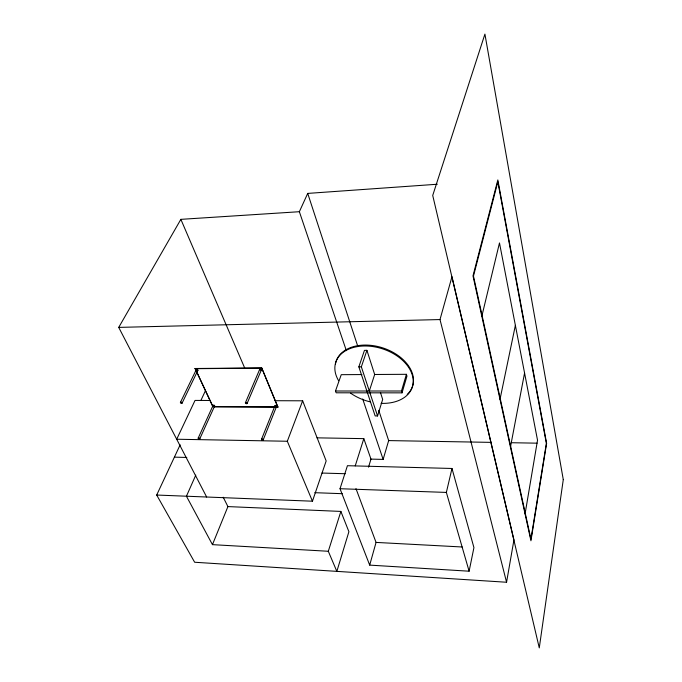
<?xml version="1.0" encoding="UTF-8"?>
<svg xmlns="http://www.w3.org/2000/svg" width="682" height="682" viewBox="0 0 682 682"><rect width="100%" height="100%" fill="white"/><g stroke="black" fill="none" stroke-linecap="round" stroke-linejoin="round"><path stroke-width="1.02" d="M199.775 438.833A0.87 0.511 23.6 0 0 198.829 437.878A0.87 0.511 23.6 0 0 198.377 438.654A0.87 0.511 23.6 0 0 199.775 438.833L214.668 405.969C214.881 404.69 212.136 404.938 213.483 406.012M525.063 513.947L537.527 440.197L499.48 242.945L481.824 316.252M506.564 582.249L513.938 539.931L451.97 276.696L440.001 319.56L506.564 582.249L194.651 562.249L156.69 495.038L180.15 444.834M510.443 447.085L524.569 372.994M469.114 571.201L473.93 547.612L451.987 468.474L347.428 465.704L340.02 488.721L369.687 565.114L469.114 571.201L446.36 492.421L451.987 468.474M500 399.362L515.37 325.34M369.687 565.114L376.055 542.412L355.978 488.619M370.479 459.097L383.139 459.404L388.663 440.589L378.757 410.325M361.92 374.563L341.247 374.682L335.484 391.008L336.124 392.798L402.03 392.849L401.476 391.008L406.412 374.307L374.665 374.486L369.32 391.008M402.03 392.849L406.958 376.14L406.412 374.307M368.519 467.161L370.974 459.114L363.821 438.637L316.968 437.844M374.665 374.486L366.916 350.335L364.461 350.369L358.851 366.856L375.16 415.935L377.555 415.96L382.67 399.43L380.411 392.397M340.872 511.423L348.903 531.704L336.84 571.363L328.306 551.269L340.872 511.423L227.916 506.59L223.202 497.221M355.228 465.874L363.821 438.637M377.555 415.96L361.341 366.839L366.916 350.335M156.69 495.038L312.45 501.202L326.167 460.947L302.646 400.803L274.94 400.709M312.45 501.202L287.318 441.254L302.646 400.803M214.063 406.839L277.932 407.001L261.718 367.93L195.112 368.493L213.006 406.839L196.91 372.304M263.184 439.924A0.887 0.537 21.5 0 0 262.144 438.986A0.887 0.537 21.5 0 0 261.76 439.839A0.887 0.537 21.5 0 0 263.184 439.924L276.611 406.319M261.538 439.242L275.017 405.654M328.306 551.269L212.452 544.645L227.916 506.59M247.08 403.497A0.921 0.571 22.8 0 0 246.117 402.457A0.921 0.571 22.8 0 0 245.588 403.309A0.921 0.571 22.8 0 0 247.08 403.497L261.436 369.823M245.409 402.738L259.791 369.132M277.847 407.222L261.718 367.93M195.777 475.124L186.433 496.215L212.452 544.645M198.189 438.125L213.108 405.321M346.362 350.659L299.364 211.71L307.718 193.407L437.298 184.234M200.9 400.428L205.418 390.76M214.668 405.969L213.79 406.157M182.043 403.19A0.904 0.546 24.9 0 0 181.054 402.175A0.904 0.546 24.9 0 0 180.611 403.011A0.904 0.546 24.9 0 0 182.043 403.19L197.891 370.36M180.432 402.397L196.322 369.584M206.646 497.016L118.719 327.394L180.866 219.348L299.364 211.71M118.719 327.394L440.001 319.56M358.851 366.856L361.341 366.839M195.009 368.698L261.632 368.152M335.484 391.008L401.476 391.008M209.954 400.47L195.035 400.419L176.698 439.234L287.318 441.254M214.165 406.625L277.932 407.001M388.663 440.589L491.492 442.379M511.636 442.729L537.075 443.172M174.396 457.145L186.834 457.46M321.955 473.044L345.271 473.734M340.02 488.721L446.36 492.421M314.769 492.685L342.27 493.691M376.055 542.412L462.226 546.99M195.112 368.493L196.015 370.394M180.866 219.348L244.847 368.357M362.705 398.987L383.139 459.404M307.718 193.407L357.607 345.757M338.622 380.727A40.229 27.212 17.9 0 1 360.411 346.217A40.229 27.212 17.9 0 1 411.817 373.625A40.229 27.212 17.9 0 1 381.085 403.36M370.335 401.894A40.229 27.212 17.9 0 1 350.616 393.182M335.425 364.145A40.195 27.22 17.9 0 1 387.504 349.644A40.195 27.22 17.9 0 1 407.214 394.435M196.766 370.411A0.878 0.554 25.2 0 1 196.484 369.422A0.878 0.554 25.2 0 1 197.806 369.84A0.878 0.554 25.2 0 1 197.328 370.59M275.17 406.199A0.861 0.546 21.6 0 1 275.443 405.389A0.861 0.546 21.6 0 1 276.611 406.02A0.861 0.546 21.6 0 1 275.835 406.557M260.149 369.883A0.895 0.58 23 0 1 260.038 368.894A0.895 0.58 23 0 1 261.359 369.363A0.895 0.58 23 0 1 260.805 370.113M563.281 479.608L539.274 647.9L432.72 195.444L484.919 34.1L563.281 479.608M546.614 443.334L530.937 540.775L472.993 275.878L497.834 179.946L546.614 443.334M546.359 443.411L530.928 539.155L473.478 276.074L497.843 181.787L546.359 443.411"/></g></svg>
